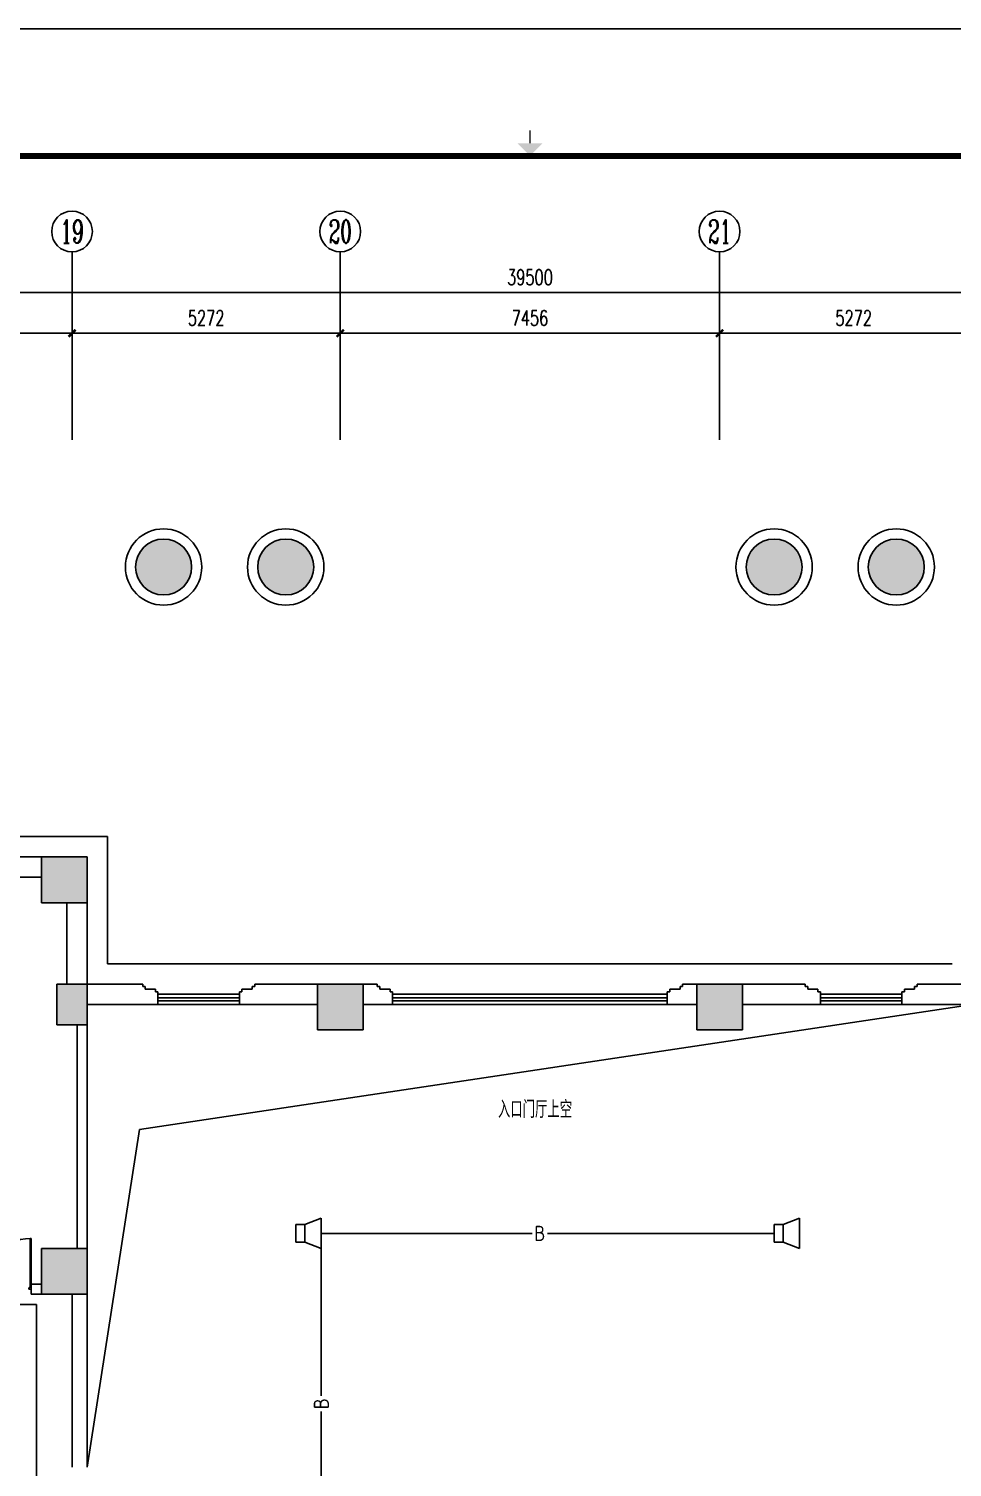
# Model space of a CAD drawing. Extents: x 190999 to 834799, y -200814 to 215286.
# Drawn here: x 782899 to 801049, y 127604 to 155886 of the extents above; entities that cross this region are included whole.
import ezdxf
from ezdxf.enums import TextEntityAlignment as Align

# ---------------------------------------------------------------- set-up
doc = ezdxf.new("R2010")
doc.units = 0
doc.header["$LTSCALE"] = 1000
doc.header["$MEASUREMENT"] = 0
for name, color, linetype in [('00-EQUIP', 3, 'Continuous'), ('00-SIG_TEXT', 7, 'Continuous'), ('00-WIRE-4', 6, 'Continuous'), ('A-墙线', 2, 'Continuous'), ('A-外包装修', 250, 'Continuous'), ('A-外窗', 145, 'Continuous'), ('A-门', 167, 'Continuous'), ('AXIS', 3, 'Continuous'), ('AXIS_TEXT', 7, 'Continuous'), ('COLUMN', 2, 'Continuous'), ('PUB_HATCH', 250, 'Continuous'), ('SIG_TEXT', 7, 'Continuous'), ('STAIR', 5, 'Continuous'), ('WIRE-4', 6, 'Continuous'), ('图框', 189, 'Continuous'), ('房间名称', 7, 'Continuous'), ('桥架', 1, 'Continuous')]:
    doc.layers.add(name, color=color, linetype=linetype)
doc.styles.add('-GBCBIGGBENOR', font='GBENOR.shx', dxfattribs={"bigfont": 'GBCBIG.shx'})
doc.styles.add('_TCH_AXIS', font='COMPLEX', dxfattribs={"bigfont": 'GBCBIG'})
doc.styles.add('_TCH_DIM', font='SIMPLEX', dxfattribs={"bigfont": 'GBCBIG'})
doc.styles.add('COMPLEX', font='COMPLEX')
doc.styles.add('DIM_FONT', font='SIMPLEX', dxfattribs={"width": 0.7, "bigfont": 'GBCBIG'})
doc.styles.get("Standard").update_dxf_attribs({"font": 'simhei.ttf'})
doc.dimstyles.new('DIMN', dxfattribs={"dimtxt": 300, "dimasz": 100, "dimexe": 250, "dimexo": 300, "dimgap": 150, "dimtad": 1, "dimdec": 0, "dimzin": 0, "dimdsep": 46, "dimtxsty": 'DIM_FONT', "dimblk": 'ARCHTICK', "dimcen": 0.09, "dimclrt": 7, "dimazin": 2, "dimtfac": 1, "dimtdec": 0, "dimtix": 1, "dimtmove": 2, "dimatfit": 3, "dimfxl": 0, "dimtolj": 1, "dimtzin": 0, "dimarcsym": 0})

# ---------------------------------------------------------------- blocks, each defined once
blk = doc.blocks.new('TJAD_TK_A0')
at = {"layer": '图框'}
blk.add_line((973, -441.7), (973, 399.3), dxfattribs=at)
at = {"layer": '图框', "const_width": 1.2}
blk.add_lwpolyline([(2152, -431.7), (2152, 389.3), (998, 389.3), (998, -431.7)], close=True, dxfattribs=at)
at = {"layer": '图框', "const_width": 0.3}
blk.add_lwpolyline([(995.5, -21.2), (993, -21.2)], dxfattribs=at)
at = {"layer": '图框'}
blk.add_solid([(995.5, -23.7), (995.5, -18.7), (998, -21.2)], dxfattribs=at)
blk = doc.blocks.new('m1000')
at = {"layer": 'A-墙线'}
for p, q in [((0, 0), (0, 200)), ((1000, 0), (1000, 200))]:
    blk.add_line(p, q, dxfattribs=at)
at = {"layer": 'A-门'}
for p, q in [((0, 1100), (0, 100)), ((0, 1100), (20, 1100)), ((20, 1100), (20, 150)), ((0, 150), (30, 150)), ((0, 100), (50, 100)), ((30, 150), (30, 130)), ((30, 130), (50, 130)), ((50, 130), (50, 100)), ((950, 130), (950, 100)), ((970, 130), (950, 130)), ((1000, 100), (950, 100)), ((970, 150), (970, 130)), ((1000, 150), (970, 150)), ((1000, 150), (1000, 100))]:
    blk.add_line(p, q, dxfattribs=at)
blk.add_arc((0, 100), 1000, 2.866, 88.854, dxfattribs=at)
blk = doc.blocks.new('_ArchTick')
at = {"const_width": 0.5}
blk.add_lwpolyline([(-0.7, -0.7), (0.7, 0.7)], dxfattribs=at)
blk = doc.blocks.new('*D540')
at = {"layer": 'AXIS', "color": 0, "lineweight": -2}
for p, q in [((779749, 148675), (779749, 150150)), ((779749, 149900), (783749, 149900)), ((783749, 148675), (783749, 150150))]:
    blk.add_line(p, q, dxfattribs=at)
at = {"layer": 'Defpoints', "color": 0}
for p in [(783749, 149900), (779749, 148375), (783749, 148375)]:
    blk.add_point(p, dxfattribs=at)
at = {"layer": 'AXIS', "color": 0, "lineweight": -2, "xscale": 100, "yscale": 100, "zscale": 100, "rotation": 180}
blk.add_blockref('_ArchTick', (779749, 149900), dxfattribs=at)
at = {"layer": 'AXIS', "color": 0, "lineweight": -2, "xscale": 100, "yscale": 100, "zscale": 100}
blk.add_blockref('_ArchTick', (783749, 149900), dxfattribs=at)
at = {"layer": 'AXIS', "color": 7, "insert": (781749, 150200), "char_height": 300, "attachment_point": 5, "style": 'DIM_FONT'}
blk.add_mtext('\\A1;4000', dxfattribs=at)
blk = doc.blocks.new('*D541')
at = {"layer": 'AXIS', "color": 0, "lineweight": -2}
for p, q in [((783749, 148675), (783749, 150150)), ((783749, 149900), (789021, 149900)), ((789021, 148675), (789021, 150150))]:
    blk.add_line(p, q, dxfattribs=at)
at = {"layer": 'Defpoints', "color": 0}
for p in [(789021, 149900), (783749, 148375), (789021, 148375)]:
    blk.add_point(p, dxfattribs=at)
at = {"layer": 'AXIS', "color": 0, "lineweight": -2, "xscale": 100, "yscale": 100, "zscale": 100, "rotation": 180}
blk.add_blockref('_ArchTick', (783749, 149900), dxfattribs=at)
at = {"layer": 'AXIS', "color": 0, "lineweight": -2, "xscale": 100, "yscale": 100, "zscale": 100}
blk.add_blockref('_ArchTick', (789021, 149900), dxfattribs=at)
at = {"layer": 'AXIS', "color": 7, "insert": (786385, 150200), "char_height": 300, "attachment_point": 5, "style": 'DIM_FONT'}
blk.add_mtext('\\A1;5272', dxfattribs=at)
blk = doc.blocks.new('*D542')
at = {"layer": 'AXIS', "color": 0, "lineweight": -2}
for p, q in [((789021, 148675), (789021, 150150)), ((789021, 149900), (796476, 149900)), ((796476, 148675), (796476, 150150))]:
    blk.add_line(p, q, dxfattribs=at)
at = {"layer": 'Defpoints', "color": 0}
for p in [(796476, 149900), (789021, 148375), (796476, 148375)]:
    blk.add_point(p, dxfattribs=at)
at = {"layer": 'AXIS', "color": 0, "lineweight": -2, "xscale": 100, "yscale": 100, "zscale": 100, "rotation": 180}
blk.add_blockref('_ArchTick', (789021, 149900), dxfattribs=at)
at = {"layer": 'AXIS', "color": 0, "lineweight": -2, "xscale": 100, "yscale": 100, "zscale": 100}
blk.add_blockref('_ArchTick', (796476, 149900), dxfattribs=at)
at = {"layer": 'AXIS', "color": 7, "insert": (792749, 150200), "char_height": 300, "attachment_point": 5, "style": 'DIM_FONT'}
blk.add_mtext('\\A1;7456', dxfattribs=at)
blk = doc.blocks.new('*D543')
at = {"layer": 'AXIS', "color": 0, "lineweight": -2}
for p, q in [((796476, 148675), (796476, 150150)), ((796476, 149900), (801749, 149900)), ((801749, 148675), (801749, 150150))]:
    blk.add_line(p, q, dxfattribs=at)
at = {"layer": 'Defpoints', "color": 0}
for p in [(801749, 149900), (796476, 148375), (801749, 148375)]:
    blk.add_point(p, dxfattribs=at)
at = {"layer": 'AXIS', "color": 0, "lineweight": -2, "xscale": 100, "yscale": 100, "zscale": 100, "rotation": 180}
blk.add_blockref('_ArchTick', (796476, 149900), dxfattribs=at)
at = {"layer": 'AXIS', "color": 0, "lineweight": -2, "xscale": 100, "yscale": 100, "zscale": 100}
blk.add_blockref('_ArchTick', (801749, 149900), dxfattribs=at)
at = {"layer": 'AXIS', "color": 7, "insert": (799112, 150200), "char_height": 300, "attachment_point": 5, "style": 'DIM_FONT'}
blk.add_mtext('\\A1;5272', dxfattribs=at)
blk = doc.blocks.new('*D548')
at = {"layer": 'AXIS', "color": 0, "lineweight": -2}
for p, q in [((772999, 148675), (772999, 150950)), ((812499, 148675), (812499, 150950)), ((772999, 150700), (812499, 150700))]:
    blk.add_line(p, q, dxfattribs=at)
at = {"layer": 'Defpoints', "color": 0}
for p in [(812499, 150700), (772999, 148375), (812499, 148375)]:
    blk.add_point(p, dxfattribs=at)
at = {"layer": 'AXIS', "color": 0, "lineweight": -2, "xscale": 100, "yscale": 100, "zscale": 100, "rotation": 180}
blk.add_blockref('_ArchTick', (772999, 150700), dxfattribs=at)
at = {"layer": 'AXIS', "color": 0, "lineweight": -2, "xscale": 100, "yscale": 100, "zscale": 100}
blk.add_blockref('_ArchTick', (812499, 150700), dxfattribs=at)
at = {"layer": 'AXIS', "color": 7, "insert": (792749, 151000), "char_height": 300, "attachment_point": 5, "style": 'DIM_FONT'}
blk.add_mtext('\\A1;39500', dxfattribs=at)
blk = doc.blocks.new('_AXISO')
blk.add_circle((0, 0), 0.5)
at = {"layer": 'AXIS_TEXT', "style": 'COMPLEX', "width": 1.041667}
blk.add_attdef('A', text='', height=0.56, dxfattribs=at).set_placement((-0.25, -0.28), (0.25, -0.28), align=Align.FIT)
blk = doc.blocks.new('_LINKPT1')
at = {"color": 0}
blk.add_line((0, 0), (0, 0), dxfattribs=at)
blk = doc.blocks.new('OS28WV87')
for p, q in [((0.35, 0.35), (1, 0.6)), ((1, 0.6), (1, -0.6)), ((0, 0.35), (0, -0.35)), ((0, 0.35), (0.35, 0.35)), ((0.35, 0.35), (0.35, -0.35)), ((0.35, -0.35), (0, -0.35)), ((1, -0.6), (0.35, -0.35))]:
    blk.add_line(p, q)
at = {"xscale": 0.002, "yscale": 0.002, "zscale": 0.002}
for p in [(0, 0), (0.175, 0.35), (1, 0), (0.175, -0.35)]:
    blk.add_blockref('_LINKPT1', p, dxfattribs=at)
at = {"flags": 9}
blk.add_attdef('A', (0, 0), '', height=0.00002, dxfattribs=at)

msp = doc.modelspace()

# ---------------------------------------------------------------- hatches: boundary and pattern name
at = {"layer": 'PUB_HATCH'}
for points in [[(784998.5, 145303.7, 1), (786098.5, 145303.7, 1)], [(787398.5, 145303.7, 1), (788498.5, 145303.7, 1)], [(798098.5, 145303.7, 1), (796998.5, 145303.7, 1)], [(800498.5, 145303.7, 1), (799398.5, 145303.7, 1)], [(784048.5, 138703.7), (784048.5, 139603.7), (783148.5, 139603.7), (783148.5, 138703.7)], [(784048.5, 136303.7), (784048.5, 137103.7), (783448.5, 137103.7), (783448.5, 136303.7)], [(789470.6, 136203.7), (789470.6, 137103.7), (788570.6, 137103.7), (788570.6, 136203.7)], [(796026.5, 136203.7), (796926.5, 136203.7), (796926.5, 137103.7), (796026.5, 137103.7)], [(784048.5, 131003.7), (784048.5, 131903.7), (783148.5, 131903.7), (783148.5, 131003.7)]]:
    msp.add_hatch(color=256, dxfattribs=at).paths.add_polyline_path(points)

# ---------------------------------------------------------------- linework, layer by layer
at = {"layer": '00-WIRE-4'}
for p, q in [((792791.6, 132201.5), (788648.5, 132201.5)), ((797548.5, 132201.5), (793096.6, 132201.5))]:
    msp.add_line(p, q, dxfattribs=at)
at = {"layer": 'A-墙线'}
for p, q in [((782548.5, 139603.7), (783148.5, 139603.7)), ((783148.5, 139203.7), (782248.5, 139203.7)), ((783648.5, 137103.7), (783648.5, 138703.7)), ((784048.5, 137103.7), (784048.5, 138703.7)), ((785138.3, 137103.7), (784048.5, 137103.7)), ((785138.3, 137103.7), (785138.3, 137053.7)), ((785138.3, 137053.7), (785188.3, 137053.7)), ((785188.3, 137053.7), (785188.3, 137003.7)), ((785188.3, 137003.7), (785388.3, 137003.7)), ((785388.3, 137003.7), (785388.3, 136953.7)), ((785388.3, 136953.7), (785438.3, 136953.7)), ((785438.3, 136953.7), (785438.3, 136703.7)), ((787088.3, 136953.7), (787038.3, 136953.7)), ((787038.3, 136953.7), (787038.3, 136703.7)), ((787088.3, 137003.7), (787088.3, 136953.7)), ((787288.3, 137003.7), (787088.3, 137003.7)), ((787288.3, 137053.7), (787288.3, 137003.7)), ((787338.3, 137053.7), (787288.3, 137053.7)), ((788570.6, 137103.7), (787338.3, 137103.7)), ((787338.3, 137103.7), (787338.3, 137053.7)), ((789470.6, 137103.7), (789748.5, 137103.7)), ((789748.5, 137103.7), (789748.5, 137053.7)), ((789748.5, 137053.7), (789798.5, 137053.7)), ((789798.5, 137053.7), (789798.5, 137003.7)), ((789798.5, 137003.7), (789998.5, 137003.7)), ((789998.5, 137003.7), (789998.5, 136953.7)), ((789998.5, 136953.7), (790048.5, 136953.7)), ((790048.5, 136953.7), (790048.5, 136703.7)), ((795498.5, 136953.7), (795448.5, 136953.7)), ((795448.5, 136953.7), (795448.5, 136703.7)), ((795498.5, 137003.7), (795498.5, 136953.7)), ((795698.5, 137003.7), (795498.5, 137003.7)), ((795698.5, 137053.7), (795698.5, 137003.7)), ((795748.5, 137053.7), (795698.5, 137053.7)), ((796026.5, 137103.7), (795748.5, 137103.7)), ((795748.5, 137103.7), (795748.5, 137053.7)), ((796926.5, 137103.7), (798158.8, 137103.7)), ((798158.8, 137103.7), (798158.8, 137053.7)), ((798158.8, 137053.7), (798208.8, 137053.7)), ((798208.8, 137053.7), (798208.8, 137003.7)), ((798208.8, 137003.7), (798408.8, 137003.7)), ((798408.8, 137003.7), (798408.8, 136953.7)), ((798408.8, 136953.7), (798458.8, 136953.7)), ((798458.8, 136953.7), (798458.8, 136703.7)), ((800108.8, 136953.7), (800058.8, 136953.7)), ((800058.8, 136953.7), (800058.8, 136703.7)), ((800108.8, 137003.7), (800108.8, 136953.7)), ((800308.8, 137003.7), (800108.8, 137003.7)), ((800308.8, 137053.7), (800308.8, 137003.7)), ((800358.8, 137053.7), (800308.8, 137053.7)), ((800358.8, 137103.7), (801448.5, 137103.7)), ((800358.8, 137103.7), (800358.8, 137053.7)), ((785438.3, 136703.7), (784048.5, 136703.7)), ((788570.6, 136703.7), (787038.3, 136703.7)), ((789470.6, 136703.7), (790048.5, 136703.7)), ((796026.5, 136703.7), (795448.5, 136703.7)), ((796926.5, 136703.7), (798458.8, 136703.7)), ((800058.8, 136703.7), (801448.5, 136703.7)), ((783848.5, 131903.7), (783848.5, 136303.7)), ((784048.5, 131903.7), (784048.5, 136303.7)), ((783148.5, 131203.7), (782948.5, 131203.7)), ((783148.5, 131003.7), (782948.5, 131003.7))]:
    msp.add_line(p, q, dxfattribs=at)
at = {"layer": 'A-外包装修'}
for p, q in [((773698.5, 140003.7), (784448.5, 140003.7)), ((784448.5, 140003.7), (784448.5, 137503.7)), ((784448.5, 137503.7), (801048.5, 137503.7))]:
    msp.add_line(p, q, dxfattribs=at)
for centre in [(785548.5, 145303.7), (787948.5, 145303.7), (797548.5, 145303.7), (799948.5, 145303.7)]:
    msp.add_circle(centre, 750, dxfattribs=at)
at = {"layer": 'A-外窗'}
for p, q in [((787038.3, 136903.7), (785438.3, 136903.7)), ((790048.5, 136903.7), (795448.5, 136903.7)), ((798458.8, 136903.7), (800058.8, 136903.7)), ((787038.3, 136833.7), (785438.3, 136833.7)), ((787038.3, 136773.7), (785438.3, 136773.7)), ((787038.3, 136703.7), (785438.3, 136703.7)), ((790048.5, 136833.7), (795448.5, 136833.7)), ((790048.5, 136773.7), (795448.5, 136773.7)), ((790048.5, 136703.7), (795448.5, 136703.7)), ((798458.8, 136833.7), (800058.8, 136833.7)), ((798458.8, 136773.7), (800058.8, 136773.7)), ((798458.8, 136703.7), (800058.8, 136703.7))]:
    msp.add_line(p, q, dxfattribs=at)
at = {"layer": 'AXIS'}
for p, q in [((783748.5, 147803.7), (783748.5, 151500.2)), ((789020.6, 147803.7), (789020.6, 151500.2)), ((796476.5, 147803.7), (796476.5, 151500.2))]:
    msp.add_line(p, q, dxfattribs=at)
at = {"layer": 'COLUMN'}
for p, q in [((784048.5, 139603.7), (783148.5, 139603.7)), ((783148.5, 139603.7), (783148.5, 138703.7)), ((784048.5, 138703.7), (784048.5, 139603.7)), ((783148.5, 138703.7), (784048.5, 138703.7)), ((784048.5, 137103.7), (783448.5, 137103.7)), ((783448.5, 137103.7), (783448.5, 136303.7)), ((784048.5, 136303.7), (784048.5, 137103.7)), ((789470.6, 137103.7), (788570.6, 137103.7)), ((788570.6, 137103.7), (788570.6, 136203.7)), ((789470.6, 136203.7), (789470.6, 137103.7)), ((796926.5, 137103.7), (796026.5, 137103.7)), ((796026.5, 137103.7), (796026.5, 136203.7)), ((796926.5, 136203.7), (796926.5, 137103.7)), ((783448.5, 136303.7), (784048.5, 136303.7)), ((788570.6, 136203.7), (789470.6, 136203.7)), ((796026.5, 136203.7), (796926.5, 136203.7)), ((784048.5, 131903.7), (783148.5, 131903.7)), ((783148.5, 131903.7), (783148.5, 131003.7)), ((784048.5, 131003.7), (784048.5, 131903.7)), ((783148.5, 131003.7), (784048.5, 131003.7))]:
    msp.add_line(p, q, dxfattribs=at)
for centre, start, end in [((785548.5, 145303.7), 0, 180), ((787948.5, 145303.7), 0, 180), ((797548.5, 145303.7), 0, 180), ((799948.5, 145303.7), 0, 180), ((785548.5, 145303.7), 180, 0), ((787948.5, 145303.7), 180, 0), ((797548.5, 145303.7), 180, 0), ((799948.5, 145303.7), 180, 0)]:
    msp.add_arc(centre, 550, start, end, dxfattribs=at)
at = {"layer": 'STAIR'}
for p, q in [((785073.6, 134243.6), (801448.5, 136703.7)), ((784048.5, 127603.7), (785073.6, 134243.6)), ((783748.5, 131003.7), (783748.5, 127603.7)), ((784048.5, 131003.7), (784048.5, 127603.7))]:
    msp.add_line(p, q, dxfattribs=at)
at = {"layer": 'WIRE-4'}
for p, q in [((788648.5, 129005), (788648.5, 131901.5)), ((788648.5, 122603.7), (788648.5, 128700))]:
    msp.add_line(p, q, dxfattribs=at)
at = {"layer": '桥架'}
for p in [(772998.5, 130803.7), (783048.5, 126603.7)]:
    msp.add_line(p, (783048.5, 130803.7), dxfattribs=at)

# ---------------------------------------------------------------- block references
at = {"layer": '00-EQUIP', "xscale": -500, "yscale": 500, "zscale": 500, "rotation": 180}
for p in [(788148.5, 132201.5), (797548.5, 132201.5)]:
    msp.add_blockref('OS28WV87', p, dxfattribs=at)
at = {"layer": 'A-门', "xscale": -1}
msp.add_blockref('m1000', (782948.5, 131003.7), dxfattribs=at)
at = {"layer": 'AXIS'}
ref = msp.add_blockref('_AXISO', (783748.5, 151900.2), dxfattribs=dict(at, xscale=800, yscale=800, zscale=800))
ref.add_attrib('A', '19', dxfattribs={"layer": 'AXIS_TEXT', "height": 452.55, "style": '_TCH_AXIS', "width": 0.724138}).set_placement((783522.3, 151674), (783974.8, 151674), align=Align.FIT)
ref = msp.add_blockref('_AXISO', (789020.6, 151900.2), dxfattribs=dict(at, xscale=800, yscale=800, zscale=800))
ref.add_attrib('A', '20', dxfattribs={"layer": 'AXIS_TEXT', "height": 452.55, "style": '_TCH_AXIS', "width": 0.617647}).set_placement((788794.3, 151674), (789246.9, 151674), align=Align.FIT)
ref = msp.add_blockref('_AXISO', (796476.5, 151900.2), dxfattribs=dict(at, xscale=800, yscale=800, zscale=800))
ref.add_attrib('A', '21', dxfattribs={"layer": 'AXIS_TEXT', "height": 452.55, "style": '_TCH_AXIS', "width": 0.724138}).set_placement((796250.2, 151674), (796702.7, 151674), align=Align.FIT)
at = {"layer": '图框', "xscale": 100, "yscale": 100, "zscale": 100, "rotation": 270}
msp.add_blockref('TJAD_TK_A0', (794868.8, 253186.5), dxfattribs=at)

# ---------------------------------------------------------------- texts
at = {"layer": '00-SIG_TEXT', "style": '-GBCBIGGBENOR'}
msp.add_text('B', height=300, dxfattribs=at).set_placement((792944.1, 132201.5), align=Align.MIDDLE_CENTER)
at = {"layer": 'SIG_TEXT', "style": '-GBCBIGGBENOR'}
msp.add_text('B', height=300, rotation=90, dxfattribs=at).set_placement((788648.5, 128852.5), align=Align.MIDDLE_CENTER)
at = {"layer": '房间名称', "style": '_TCH_DIM'}
msp.add_text('入口门厅上空', height=337.59, dxfattribs=at).set_placement((792119.8, 134470.9))

# ---------------------------------------------------------------- dimensions: what is measured, and where the dimension line sits
at = {"layer": 'AXIS'}
for p1, p2, distance, picture, middle in [((772998.5, 148375.2), (812498.5, 148375.2), 2325, '*D548', (792748.5, 151000.2)), ((779748.5, 148375.2), (783748.5, 148375.2), 1525, '*D540', (781748.5, 150200.2)), ((783748.5, 148375.2), (789020.6, 148375.2), 1525, '*D541', (786384.6, 150200.2)), ((789020.6, 148375.2), (796476.5, 148375.2), 1525, '*D542', (792748.5, 150200.2)), ((796476.5, 148375.2), (801748.5, 148375.2), 1525, '*D543', (799112.5, 150200.2))]:
    dim = msp.add_aligned_dim(p1=p1, p2=p2, distance=distance, dimstyle='DIMN', dxfattribs=at)
    dim.commit()
    dim.dimension.update_dxf_attribs({"geometry": picture, "text_midpoint": middle})

doc.saveas('drawing.dxf')
